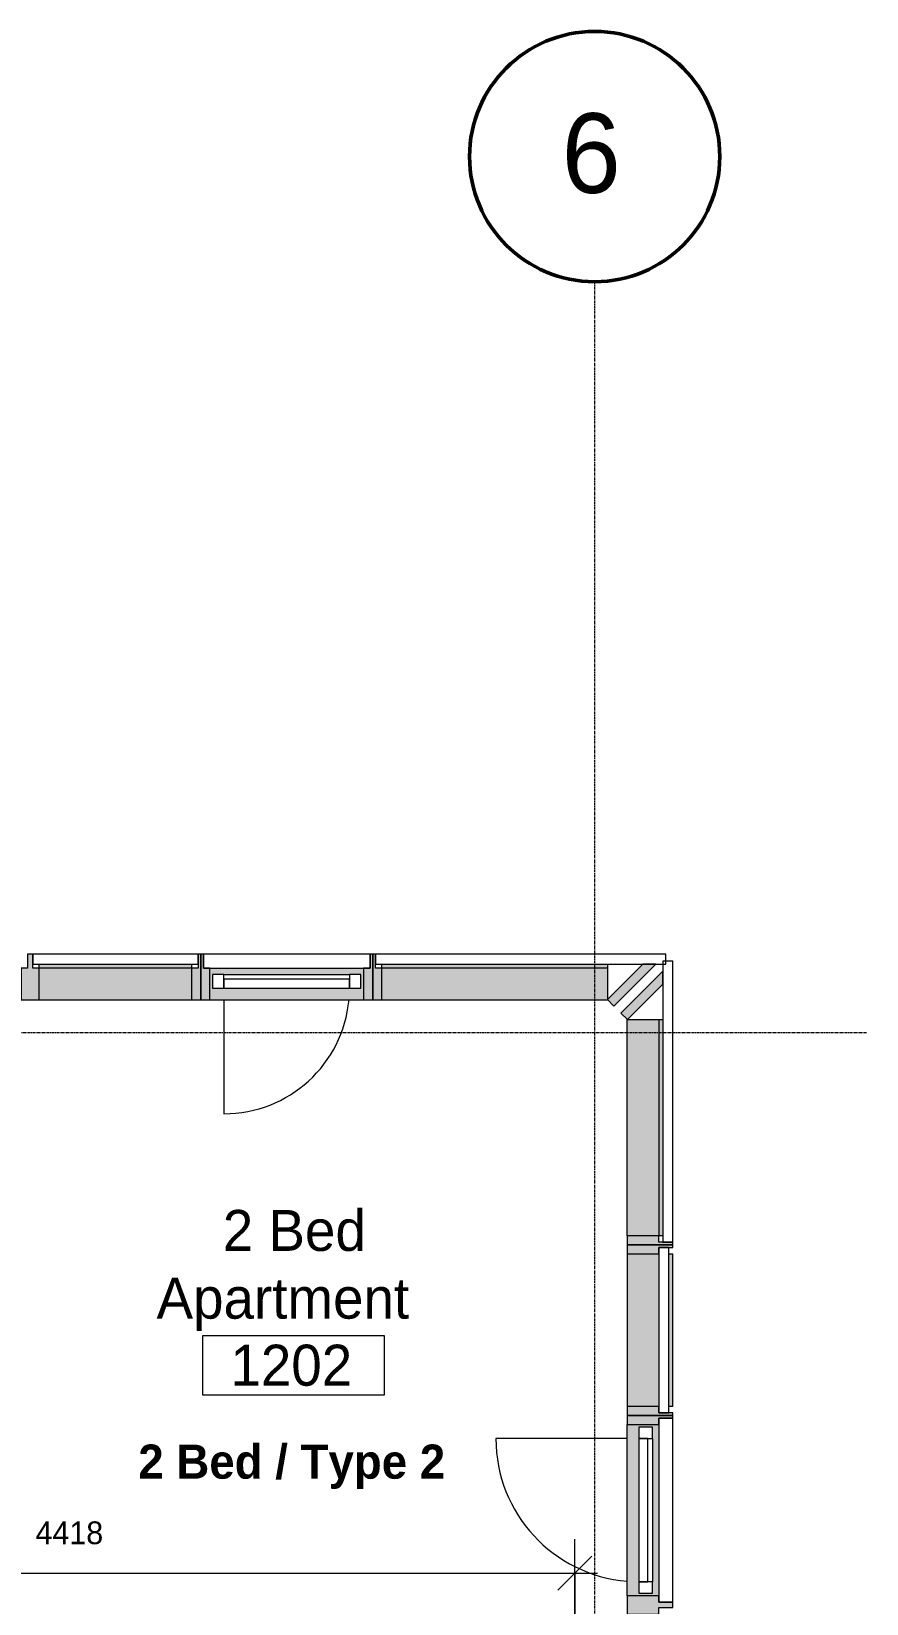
# Model space of a CAD drawing. Header units: millimetres. Extents: x 137829 to 196765, y -3018 to 487290.
# Drawn here: x 158282 to 161952, y 480382 to 487290 of the extents above; entities that cross this region are included whole.
import ezdxf

# ---------------------------------------------------------------- set-up
doc = ezdxf.new("R2010")
doc.units = ezdxf.units.MM
doc.linetypes.add('GridLine', pattern=[21, 12, -3, 3, -3])
for name, color, linetype, lineweight in [('A-ANNO-DIMS', 211, 'Continuous', 5), ('A-ANNO-DIMS-100', 211, 'Continuous', 5), ('A-AREA-IDEN', 2, 'Continuous', 15), ('A-GLAZ-CURT', 52, 'Continuous', 15), ('A-GLAZ-CWMG', 51, 'Continuous', 15), ('G-ANNO-TEXT', 231, 'Continuous', 5), ('S-GRID', 1, 'Continuous', 5), ('S-GRID-IDEN', 1, 'Continuous', 50)]:
    doc.layers.add(name, color=color, linetype=linetype, lineweight=lineweight)
doc.styles.add('Akkurat-Light_1', font='Akkurat-Light.ttf', dxfattribs={"height": 350})
doc.styles.add('Akkurat-Light_2', font='Akkurat-Light.ttf', dxfattribs={"height": 180})
doc.styles.add('Akkurat-Light_3', font='Akkurat-Light.ttf', dxfattribs={"height": 100})
doc.styles.add('Akkurat-Light_B_1', font='', dxfattribs={"height": 150})
doc.styles.get('Akkurat-Light_B_1').set_extended_font_data('Akkurat-Light', bold=True)
doc.dimstyles.new('Diagonal_Cont_AkkuratLight_1_0mm', dxfattribs={"dimscale": 304.8, "dimtxt": 101.480158, "dimasz": 0.492126, "dimexe": 0.492126, "dimexo": 0.0625, "dimgap": 0.328084, "dimtad": 1, "dimdec": 0, "dimzin": 0, "dimdsep": 46, "dimtxsty": 'Akkurat-Light_3', "dimblk1": 'OBLIQUE', "dimblk2": 'OBLIQUE', "dimsah": 1, "dimcen": 0.09, "dimdle": 0.328084, "dimazin": 0, "dimtfac": 1, "dimtdec": 4, "dimtix": 1, "dimtmove": 0, "dimatfit": 3, "dimfxl": 1, "dimtvp": 1, "dimtolj": 1, "dimtzin": 0, "dimarcsym": 0})

# ---------------------------------------------------------------- blocks, each defined once
blk = doc.blocks.new('Rectangular Mullion - FCH_CM_40x200mm_Capless - Half Mullion Right Unitised-1159175-12-30 - Typical Floor_Partition Types')
at = {"layer": 'A-GLAZ-CWMG'}
blk.add_hatch(color=256, dxfattribs=at).paths.add_polyline_path([(-12, -30.5), (-12, 30.5), (-40, 30.5), (-40, 169.5), (0, 169.5), (0, -30.5)], flags=0)
at = {"layer": 'A-GLAZ-CWMG', "lineweight": 20}
for p, q in [((-40, 30.5), (-40, 169.5)), ((-40, 169.5), (0, 169.5)), ((0, 169.5), (0, -30.5)), ((-12, 30.5), (-40, 30.5)), ((-12, -30.5), (-12, 30.5)), ((0, -30.5), (-12, -30.5))]:
    blk.add_line(p, q, dxfattribs=at)
blk = doc.blocks.new('System Panel - FCH_CWP_01_GlazedPanel-1174460-12-30 - Typical Floor_Partition Types')
at = {"layer": 'A-GLAZ-CURT', "lineweight": 20}
for p, q in [((363, 30.5), (-363, 30.5)), ((-363, 30.5), (-363, -13.5)), ((363, -13.5), (363, 30.5)), ((-363, -13.5), (363, -13.5))]:
    blk.add_line(p, q, dxfattribs=at)
blk = doc.blocks.new('Rectangular Mullion - FCH_CM_40x200mm_Capless - Half Mullion Unitised-V11-12-30 - Typical Floor_Partition Types')
at = {"layer": 'A-GLAZ-CWMG'}
for points in [[(149826.9, 446830.8), (149826.9, 446969.8), (149156.9, 446969.8), (149156.9, 446830.8)], [(149156.9, 446813.8), (149826.9, 446813.8), (149826.9, 446830.8), (149156.9, 446830.8)]]:
    blk.add_hatch(color=256, dxfattribs=at).paths.add_polyline_path(points, flags=0)
for p, q in [((149826.9, 446969.8), (149156.9, 446969.8)), ((149156.9, 446813.8), (149156.9, 446830.8)), ((149156.9, 446830.8), (149826.9, 446830.8)), ((149826.9, 446830.8), (149826.9, 446813.8))]:
    blk.add_line(p, q, dxfattribs=at)
blk = doc.blocks.new('Rectangular Mullion - FCH_CM_80x200mm_Capless-1002401-12-30 - Typical Floor_Partition Types')
at = {"layer": 'A-GLAZ-CWMG'}
blk.add_hatch(color=256, dxfattribs=at).paths.add_polyline_path([(12, -30.5), (-12, -30.5), (-12, 30.5), (-40, 30.5), (-40, 169.5), (40, 169.5), (40, 30.5), (12, 30.5)], flags=0)
at = {"layer": 'A-GLAZ-CWMG', "lineweight": 20}
for p, q in [((-40, 30.5), (-40, 169.5)), ((-40, 169.5), (40, 169.5)), ((40, 169.5), (40, 30.5)), ((-12, 30.5), (-40, 30.5)), ((-12, -30.5), (-12, 30.5)), ((40, 30.5), (12, 30.5)), ((12, 30.5), (12, -30.5)), ((12, -30.5), (-12, -30.5))]:
    blk.add_line(p, q, dxfattribs=at)
blk = doc.blocks.new('FCH_CWP_Perforated W_D Tower - FCH_CWP_03_Perforated W_D-2412106-12-30 - Typical Floor_Partition Types')
at = {"layer": 'A-GLAZ-CURT', "lineweight": 20}
for p, q in [((366, 30.5), (-366, 30.5)), ((-366, 30.5), (-366, -30.5)), ((366, -30.5), (366, 30.5)), ((-366, -30.5), (366, -30.5)), ((-276, -58.5), (-326, -58.5)), ((-326, -58.5), (-326, -118.5)), ((-276, -118.5), (-276, -58.5)), ((326, -58.5), (276, -58.5)), ((276, -58.5), (276, -118.5)), ((326, -118.5), (326, -58.5)), ((-326, -118.5), (-276, -118.5)), ((276, -78.5), (-276, -78.5)), ((-276, -78.5), (-276, -118.5)), ((-276, -118.5), (276, -118.5)), ((276, -118.5), (276, -78.5)), ((276, -118.5), (326, -118.5)), ((-276, -169.5), (-276, -670.5))]:
    blk.add_line(p, q, dxfattribs=at)
at = {"layer": 'A-GLAZ-CURT'}
blk.add_line((-276, -58.5), (276, -58.5), dxfattribs=at)
at = {"layer": 'A-GLAZ-CURT', "lineweight": 20}
blk.add_arc((-276, -118.5), 552, 270, 354.67939, dxfattribs=at)
blk = doc.blocks.new('Rectangular Mullion - FCH_CM_40x200mm_Capless - Half Mullion Unitised-1159174-12-30 - Typical Floor_Partition Types')
at = {"layer": 'A-GLAZ-CWMG'}
blk.add_hatch(color=256, dxfattribs=at).paths.add_polyline_path([(0, -30.5), (0, 169.5), (-40, 169.5), (-40, 30.5), (-12, 30.5), (-12, -30.5)], flags=0)
at = {"layer": 'A-GLAZ-CWMG', "lineweight": 20}
for p, q in [((-40, 169.5), (-40, 30.5)), ((0, 169.5), (-40, 169.5)), ((0, -30.5), (0, 169.5)), ((-40, 30.5), (-12, 30.5)), ((-12, 30.5), (-12, -30.5)), ((-12, -30.5), (0, -30.5))]:
    blk.add_line(p, q, dxfattribs=at)
blk = doc.blocks.new('Rectangular Mullion - FCH_CM_40x200mm_Capless - Half Mullion Unitised-V45-12-30 - Typical Floor_Partition Types')
at = {"layer": 'A-GLAZ-CWMG'}
h = blk.add_hatch(color=256, dxfattribs=at)
h.paths.add_polyline_path([(159729.9, 483035.2), (159741.9, 483035.2), (159741.9, 483174.2), (159065.9, 483174.2), (159065.9, 483035.2), (159679.9, 483035.2)], flags=0)
h.paths.add_polyline_path([(159729.9, 483086.2), (159077.9, 483086.2), (159077.9, 483146.2), (159729.9, 483146.2), (159729.9, 483126.2)], flags=0)
blk.add_line((159065.9, 483035.2), (159741.9, 483035.2), dxfattribs=at)
blk = doc.blocks.new('System Panel - FCH_CWP_01_GlazedPanel-2222481-12-30 - Typical Floor_Partition Types')
at = {"layer": 'A-GLAZ-CURT', "lineweight": 20}
for p, q in [((638.1, 30.5), (-638.1, 30.5)), ((-638.1, 30.5), (-638.1, -13.5)), ((638.1, -13.5), (638.1, 30.5)), ((-638.1, -13.5), (638.1, -13.5))]:
    blk.add_line(p, q, dxfattribs=at)
blk = doc.blocks.new('Rectangular Mullion - FCH_CM_40x200mm_Capless - Half Mullion Unitised-1194631-12-30 - Typical Floor_Partition Types')
at = {"layer": 'A-GLAZ-CWMG'}
blk.add_hatch(color=256, dxfattribs=at).paths.add_polyline_path([(0, -30.5), (0, 169.5), (-40, 169.5), (-40, 30.5), (-12, 30.5), (-12, -30.5)], flags=0)
at = {"layer": 'A-GLAZ-CWMG', "lineweight": 20}
for p, q in [((-40, 169.5), (-40, 30.5)), ((0, 169.5), (-40, 169.5)), ((0, -30.5), (0, 169.5)), ((-40, 30.5), (-12, 30.5)), ((-12, 30.5), (-12, -30.5)), ((-12, -30.5), (0, -30.5))]:
    blk.add_line(p, q, dxfattribs=at)
blk = doc.blocks.new('Rectangular Mullion - FCH_CM_25x200mm_Half Mullion Corner Right-1194632-12-30 - Typical Floor_Partition Types')
at = {"layer": 'A-GLAZ-CWMG'}
blk.add_hatch(color=256, dxfattribs=at).paths.add_polyline_path([(-100.6, 13.5), (-256, 169), (-227.8, 197.3), (-44, 13.5)], flags=0)
at = {"layer": 'A-GLAZ-CWMG', "lineweight": 20}
for p, q in [((-256, 169), (-227.8, 197.3)), ((-100.6, 13.5), (-256, 169)), ((-227.8, 197.3), (-44, 13.5)), ((-44, 13.5), (-100.6, 13.5))]:
    blk.add_line(p, q, dxfattribs=at)
blk = doc.blocks.new('Rectangular Mullion - FCH_CM_40x200mm_Capless - Half Mullion Unitised-2235396-12-30 - Typical Floor_Partition Types')
at = {"layer": 'A-GLAZ-CWMG'}
for points in [[(159821.9, 483174.2), (160814, 483174.2), (160814, 483191.2), (159821.9, 483191.2)], [(159821.9, 483035.2), (160814, 483035.7), (160814, 483174.2), (159821.9, 483174.2)]]:
    blk.add_hatch(color=256, dxfattribs=at).paths.add_polyline_path(points, flags=0)
for p, q in [((159821.9, 483174.2), (159821.9, 483191.2)), ((160814, 483174.2), (159821.9, 483174.2)), ((160814, 483191.2), (160814, 483174.2)), ((160814, 483174.2), (160814, 483035.2)), ((159821.9, 483035.2), (160814, 483035.2))]:
    blk.add_line(p, q, dxfattribs=at)
blk = doc.blocks.new('System Panel - FCH_CWP_01_GlazedPanel-2222483-12-30 - Typical Floor_Partition Types')
at = {"layer": 'A-GLAZ-CURT', "lineweight": 20}
for p, q in [((617.1, 13.5), (-617.1, 13.5)), ((-617.1, 13.5), (-617.1, -30.5)), ((617.1, -30.5), (617.1, 13.5)), ((-617.1, -30.5), (617.1, -30.5))]:
    blk.add_line(p, q, dxfattribs=at)
blk = doc.blocks.new('Rectangular Mullion - FCH_CM_40x200mm_Capless - Half Mullion Unitised-1182463-12-30 - Typical Floor_Partition Types')
at = {"layer": 'A-GLAZ-CWMG'}
blk.add_hatch(color=256, dxfattribs=at).paths.add_polyline_path([(-12, 30.5), (-12, -30.5), (-40, -30.5), (-40, -169.5), (0, -169.5), (0, 30.5)], flags=0)
at = {"layer": 'A-GLAZ-CWMG', "lineweight": 20}
for p, q in [((0, 30.5), (-12, 30.5)), ((-12, 30.5), (-12, -30.5)), ((0, -169.5), (0, 30.5)), ((-12, -30.5), (-40, -30.5)), ((-40, -30.5), (-40, -169.5)), ((-40, -169.5), (0, -169.5))]:
    blk.add_line(p, q, dxfattribs=at)
blk = doc.blocks.new('Rectangular Mullion - FCH_CM_25x200mm_Half Mullion Corner Right-1182464-12-30 - Typical Floor_Partition Types')
at = {"layer": 'A-GLAZ-CWMG'}
blk.add_hatch(color=256, dxfattribs=at).paths.add_polyline_path([(-44, -13.5), (-227.8, -197.3), (-256, -169), (-100.6, -13.5)], flags=0)
at = {"layer": 'A-GLAZ-CWMG', "lineweight": 20}
for p, q in [((-256, -169), (-100.6, -13.5)), ((-44, -13.5), (-227.8, -197.3)), ((-100.6, -13.5), (-44, -13.5)), ((-227.8, -197.3), (-256, -169))]:
    blk.add_line(p, q, dxfattribs=at)
blk = doc.blocks.new('Rectangular Mullion - FCH_CM_40x200mm_Capless - Half Mullion Unitised-2235398-12-30 - Typical Floor_Partition Types')
at = {"layer": 'A-GLAZ-CWMG'}
for points in [[(144818.2, 447056.4), (144818.2, 448006.5), (144801.2, 448006.5), (144801.2, 447056.4)], [(144818.2, 447056.4), (144957.2, 447056.4), (144957.2, 448006.5), (144818.2, 448006.5), (144818.2, 447644.6)]]:
    blk.add_hatch(color=256, dxfattribs=at).paths.add_polyline_path(points, flags=0)
for p, q in [((144801.2, 448006.5), (144818.2, 448006.5)), ((144818.2, 447056.4), (144818.2, 448006.5)), ((144957.2, 448006.5), (144957.2, 447056.4)), ((144818.2, 447056.4), (144801.2, 447056.4)), ((144957.2, 447056.4), (144818.2, 447056.4))]:
    blk.add_line(p, q, dxfattribs=at)
blk = doc.blocks.new('Rectangular Mullion - FCH_CM_40x200mm_Capless - Half Mullion Right Unitised-1182544-12-30 - Typical Floor_Partition Types')
at = {"layer": 'A-GLAZ-CWMG'}
blk.add_hatch(color=256, dxfattribs=at).paths.add_polyline_path([(0, 30.5), (0, -169.5), (-40, -169.5), (-40, -30.5), (-12, -30.5), (-12, 30.5)], flags=0)
at = {"layer": 'A-GLAZ-CWMG', "lineweight": 20}
for p, q in [((-12, -30.5), (-12, 30.5)), ((-12, 30.5), (0, 30.5)), ((0, 30.5), (0, -169.5)), ((-40, -169.5), (-40, -30.5)), ((-40, -30.5), (-12, -30.5)), ((0, -169.5), (-40, -169.5))]:
    blk.add_line(p, q, dxfattribs=at)
blk = doc.blocks.new('FCH_CWP_Perforated W_D Tower - FCH_CWP_03_Perforated W_D-2412112-12-30 - Typical Floor_Partition Types')
at = {"layer": 'A-GLAZ-CURT', "lineweight": 20}
for p, q in [((404.3, 30.5), (-404.3, 30.5)), ((-404.3, 30.5), (-404.3, -30.5)), ((404.3, -30.5), (404.3, 30.5)), ((-404.3, -30.5), (404.3, -30.5)), ((-314.3, -58.5), (-364.3, -58.5)), ((-364.3, -58.5), (-364.3, -118.5)), ((-314.3, -118.5), (-314.3, -58.5)), ((364.3, -58.5), (314.3, -58.5)), ((314.3, -58.5), (314.3, -118.5)), ((364.3, -118.5), (364.3, -58.5)), ((-364.3, -118.5), (-314.3, -118.5)), ((314.3, -78.5), (-314.3, -78.5)), ((-314.3, -78.5), (-314.3, -118.5)), ((-314.3, -118.5), (314.3, -118.5)), ((314.3, -118.5), (314.3, -78.5)), ((314.3, -118.5), (364.3, -118.5)), ((-314.3, -169.5), (-314.3, -747))]:
    blk.add_line(p, q, dxfattribs=at)
at = {"layer": 'A-GLAZ-CURT'}
blk.add_line((-314.3, -58.5), (314.3, -58.5), dxfattribs=at)
at = {"layer": 'A-GLAZ-CURT', "lineweight": 20}
blk.add_arc((-314.3, -118.5), 628.5, 270, 355.33153, dxfattribs=at)
blk = doc.blocks.new('Rectangular Mullion - FCH_CM_40x200mm_Capless - Half Mullion Unitised-V8-12-30 - Typical Floor_Partition Types')
at = {"layer": 'A-GLAZ-CWMG'}
h = blk.add_hatch(color=256, dxfattribs=at)
h.paths.add_polyline_path([(146824.4, 446830.9), (147576.9, 446830.9), (147576.9, 446969.9), (146824.4, 446969.9), (146824.4, 446858.9)], flags=0)
h.paths.add_polyline_path([(146886.4, 446858.9), (146836.4, 446858.9), (146836.4, 446918.9), (147564.9, 446918.9), (147564.9, 446858.9), (147514.9, 446858.9)], flags=0)
blk.add_line((146824.4, 446969.9), (147576.9, 446969.9), dxfattribs=at)
blk = doc.blocks.new('Rectangular Mullion - FCH_CM_80x200mm_Capless-1182541-12-30 - Typical Floor_Partition Types')
at = {"layer": 'A-GLAZ-CWMG'}
blk.add_hatch(color=256, dxfattribs=at).paths.add_polyline_path([(12, 30.5), (12, -30.5), (40, -30.5), (40, -169.5), (-40, -169.5), (-40, -30.5), (-12, -30.5), (-12, 30.5)], flags=0)
at = {"layer": 'A-GLAZ-CWMG', "lineweight": 20}
for p, q in [((-12, -30.5), (-12, 30.5)), ((-12, 30.5), (12, 30.5)), ((12, 30.5), (12, -30.5)), ((-40, -169.5), (-40, -30.5)), ((-40, -30.5), (-12, -30.5)), ((12, -30.5), (40, -30.5)), ((40, -30.5), (40, -169.5)), ((40, -169.5), (-40, -169.5))]:
    blk.add_line(p, q, dxfattribs=at)
blk = doc.blocks.new('System Panel - FCH_CWP_01_GlazedPanel-1182754-12-30 - Typical Floor_Partition Types')
at = {"layer": 'A-GLAZ-CURT', "lineweight": 20}
for p, q in [((363, 30.5), (-363, 30.5)), ((-363, 30.5), (-363, -13.5)), ((363, -13.5), (363, 30.5)), ((-363, -13.5), (363, -13.5))]:
    blk.add_line(p, q, dxfattribs=at)
blk = doc.blocks.new('Rectangular Mullion - FCH_CM_40x200mm_Capless - Half Mullion Unitised-V16-12-30 - Typical Floor_Partition Types')
at = {"layer": 'A-GLAZ-CWMG'}
for points in [[(144774.2, 481248.5), (144774.2, 481918.5), (144757.2, 481918.5), (144757.2, 481248.5)], [(144957.2, 481248.5), (144957.2, 481918.5), (144818.2, 481918.5), (144818.2, 481248.5)]]:
    blk.add_hatch(color=256, dxfattribs=at).paths.add_polyline_path(points, flags=0)
for p, q in [((144757.2, 481918.5), (144774.2, 481918.5)), ((144757.2, 481918.5), (144757.2, 481248.5)), ((144957.2, 481248.5), (144957.2, 481918.5)), ((144774.2, 481248.5), (144757.2, 481248.5))]:
    blk.add_line(p, q, dxfattribs=at)
blk = doc.blocks.new('Grid - 5_5mm-316140-12-30 - Typical Floor_Partition Types')
at = {"layer": 'S-GRID-IDEN'}
blk.add_circle((0, 0), 5.5, dxfattribs=at)
blk = doc.blocks.new('DIMBLOCK138-12-30 - Typical Floor_Partition Types')
at = {"layer": 'A-ANNO-DIMS-100'}
for p, q in [((156252.4, 480865.4), (156252.4, 480365.4)), ((156252.4, 480515.4), (156252.4, 480865.4)), ((160670.2, 480165.4), (160670.2, 480665.4)), ((156152.4, 480515.4), (160770.2, 480515.4)), ((160670.2, 480515.4), (160670.2, 480165.4))]:
    blk.add_line(p, q, dxfattribs=at)
at = {"layer": 'A-ANNO-DIMS-100', "lineweight": 18}
for p, q in [((156252.4, 480515.4), (156327.4, 480590.4)), ((160670.2, 480515.4), (160745.2, 480590.4)), ((156252.4, 480515.4), (156177.4, 480440.4)), ((160670.2, 480515.4), (160595.2, 480440.4))]:
    blk.add_line(p, q, dxfattribs=at)
at = {"layer": 'A-ANNO-DIMS-100', "color": 0, "insert": (158299.6, 480742.9), "char_height": 100, "width": 388.033, "attachment_point": 1, "line_spacing_factor": 1.032002, "style": 'Akkurat-Light_3'}
blk.add_mtext('4418', dxfattribs=at)
blk = doc.blocks.new('_Oblique')
at = {"color": 0, "linetype": 'ByBlock', "lineweight": -2}
blk.add_line((-0.5, -0.5), (0.5, 0.5), dxfattribs=at)
blk = doc.blocks.new('FCH_A_Tag_Room_Apartment Type - Name Number-1756916-12-30 - Typical Floor_Partition Types')
at = {"layer": 'A-AREA-IDEN'}
for p, q in [((4, 1.232), (-4, 1.232)), ((-4, 1.232), (-4, -1.368)), ((4, -1.368), (4, 1.232)), ((-4, -1.368), (4, -1.368))]:
    blk.add_line(p, q, dxfattribs=at)

msp = doc.modelspace()

# ---------------------------------------------------------------- linework, layer by layer
at = {"layer": 'S-GRID', "linetype": 'GridLine'}
for p, q in [((160757.2, 486190.2), (160757.2, 442030)), ((161952.3, 482890.2), (140221, 482890.2))]:
    msp.add_line(p, q, dxfattribs=at)

# ---------------------------------------------------------------- block references
at = {"layer": 'A-AREA-IDEN', "xscale": 99.99999999999993, "yscale": 99.99999999999993, "zscale": 99.99999999999993}
msp.add_blockref('FCH_A_Tag_Room_Apartment Type - Name Number-1756916-12-30 - Typical Floor_Partition Types', (159433, 481435.4), dxfattribs=at)
at = {"layer": 'A-GLAZ-CURT'}
for name, p in [('System Panel - FCH_CWP_01_GlazedPanel-1174460-12-30 - Typical Floor_Partition Types', (158650.9, 483204.7)), ('System Panel - FCH_CWP_01_GlazedPanel-2222481-12-30 - Typical Floor_Partition Types', (160432, 483204.7))]:
    msp.add_blockref(name, p, dxfattribs=at)
at = {"layer": 'A-GLAZ-CURT', "lineweight": 20}
msp.add_blockref('FCH_CWP_Perforated W_D Tower - FCH_CWP_03_Perforated W_D-2412106-12-30 - Typical Floor_Partition Types', (159403.9, 483204.7), dxfattribs=at)
at = {"layer": 'A-GLAZ-CURT'}
for name, p, rotation in [('System Panel - FCH_CWP_01_GlazedPanel-2222483-12-30 - Typical Floor_Partition Types', (161070, 482587.6), 89.99999999999793), ('System Panel - FCH_CWP_01_GlazedPanel-1182754-12-30 - Typical Floor_Partition Types', (161070, 481583.5), 89.99999999999972)]:
    msp.add_blockref(name, p, dxfattribs=dict(at, rotation=rotation))
at = {"layer": 'A-GLAZ-CURT', "lineweight": 20, "rotation": 269.9999999999995}
msp.add_blockref('FCH_CWP_Perforated W_D Tower - FCH_CWP_03_Perforated W_D-2412112-12-30 - Typical Floor_Partition Types', (161070, 480792.3), dxfattribs=at)
at = {"layer": 'A-GLAZ-CWMG', "extrusion": (0, 0, -1)}
for name, p, rotation in [('Rectangular Mullion - FCH_CM_80x200mm_Capless-1002401-12-30 - Typical Floor_Partition Types', (-158275.9, 483204.7), 180), ('Rectangular Mullion - FCH_CM_40x200mm_Capless - Half Mullion Right Unitised-1159175-12-30 - Typical Floor_Partition Types', (-159025.9, 483204.7), 180), ('Rectangular Mullion - FCH_CM_40x200mm_Capless - Half Mullion Right Unitised-1159175-12-30 - Typical Floor_Partition Types', (-159781.9, 483204.7), 180), ('Rectangular Mullion - FCH_CM_25x200mm_Half Mullion Corner Right-1194632-12-30 - Typical Floor_Partition Types', (-161070, 483204.7), 180), ('Rectangular Mullion - FCH_CM_25x200mm_Half Mullion Corner Right-1182464-12-30 - Typical Floor_Partition Types', (-161070, 483204.7), 90.00000000000207), ('Rectangular Mullion - FCH_CM_40x200mm_Capless - Half Mullion Right Unitised-1159175-12-30 - Typical Floor_Partition Types', (-161070, 481208.5), 270.0000000000003), ('Rectangular Mullion - FCH_CM_40x200mm_Capless - Half Mullion Right Unitised-1182544-12-30 - Typical Floor_Partition Types', (-161070, 481208.5), 90.00000000000053), ('Rectangular Mullion - FCH_CM_80x200mm_Capless-1182541-12-30 - Typical Floor_Partition Types', (-161070, 480376), 90.00000000000053)]:
    msp.add_blockref(name, p, dxfattribs=dict(at, rotation=rotation))
at = {"layer": 'A-GLAZ-CWMG'}
for name, p, rotation in [('Rectangular Mullion - FCH_CM_40x200mm_Capless - Half Mullion Unitised-1159174-12-30 - Typical Floor_Partition Types', (159025.9, 483204.7), 180), ('Rectangular Mullion - FCH_CM_40x200mm_Capless - Half Mullion Unitised-1194631-12-30 - Typical Floor_Partition Types', (159781.9, 483204.7), 180), ('Rectangular Mullion - FCH_CM_40x200mm_Capless - Half Mullion Unitised-V11-12-30 - Typical Floor_Partition Types', (308142.8, 930005), 180), ('Rectangular Mullion - FCH_CM_40x200mm_Capless - Half Mullion Unitised-2235398-12-30 - Typical Floor_Partition Types', (305857.8, 930005.1), 180), ('Rectangular Mullion - FCH_CM_40x200mm_Capless - Half Mullion Unitised-1182463-12-30 - Typical Floor_Partition Types', (161070, 481958.5), 269.9999999999979), ('Rectangular Mullion - FCH_CM_40x200mm_Capless - Half Mullion Unitised-1159174-12-30 - Typical Floor_Partition Types', (161070, 481958.5), 89.99999999999972), ('Rectangular Mullion - FCH_CM_40x200mm_Capless - Half Mullion Unitised-V16-12-30 - Typical Floor_Partition Types', (305857.8, 963167.1), 180), ('Rectangular Mullion - FCH_CM_40x200mm_Capless - Half Mullion Unitised-V8-12-30 - Typical Floor_Partition Types', (607870.4, 333591.6), 90)]:
    msp.add_blockref(name, p, dxfattribs=dict(at, rotation=rotation))
for name in ['Rectangular Mullion - FCH_CM_40x200mm_Capless - Half Mullion Unitised-V45-12-30 - Typical Floor_Partition Types', 'Rectangular Mullion - FCH_CM_40x200mm_Capless - Half Mullion Unitised-2235396-12-30 - Typical Floor_Partition Types']:
    msp.add_blockref(name, (0, 0), dxfattribs=at)
at = {"layer": 'S-GRID-IDEN', "xscale": 99.99999999999993, "yscale": 99.99999999999993, "zscale": 99.99999999999993, "rotation": 180}
msp.add_blockref('Grid - 5_5mm-316140-12-30 - Typical Floor_Partition Types', (160757.2, 486740.2), dxfattribs=at)

# ---------------------------------------------------------------- texts
at = {"layer": 'A-AREA-IDEN', "lineweight": 5, "char_height": 180, "attachment_point": 1, "style": 'Akkurat-Light_2'}
for s, insert, width in [('2 Bed', (159122.6, 482111.6), 761.603), ('Apartment', (158831.6, 481813.9), 1459.071), ('1202', (159156.1, 481519.5), 673.417)]:
    msp.add_mtext(s, dxfattribs=dict(at, insert=insert, width=width))
at = {"layer": 'G-ANNO-TEXT', "color": 7, "lineweight": 13, "insert": (158751.3, 481080.7), "char_height": 150, "width": 1731.645, "attachment_point": 1, "style": 'Akkurat-Light_B_1'}
msp.add_mtext('2 Bed / Type 2', dxfattribs=at)
at = {"layer": 'S-GRID-IDEN', "lineweight": 5, "insert": (160611.9, 486930.7), "char_height": 350, "width": 344.726, "attachment_point": 1, "style": 'Akkurat-Light_1'}
msp.add_mtext('6', dxfattribs=at)

# ---------------------------------------------------------------- dimensions: what is measured, and where the dimension line sits
at = {"layer": 'A-ANNO-DIMS'}
dim = msp.add_linear_dim(base=(160670.2, 480515.4), p1=(156252.4, 480865.4), p2=(160670.2, 480165.4), dimstyle='Diagonal_Cont_AkkuratLight_1_0mm', override={"dimpost": '<>', "dimfxl": 4473.005181}, dxfattribs=at)
dim.commit()
dim.dimension.update_dxf_attribs({"geometry": 'DIMBLOCK138-12-30 - Typical Floor_Partition Types', "text_midpoint": (158461.3, 480666.3)})

doc.saveas('drawing.dxf')
